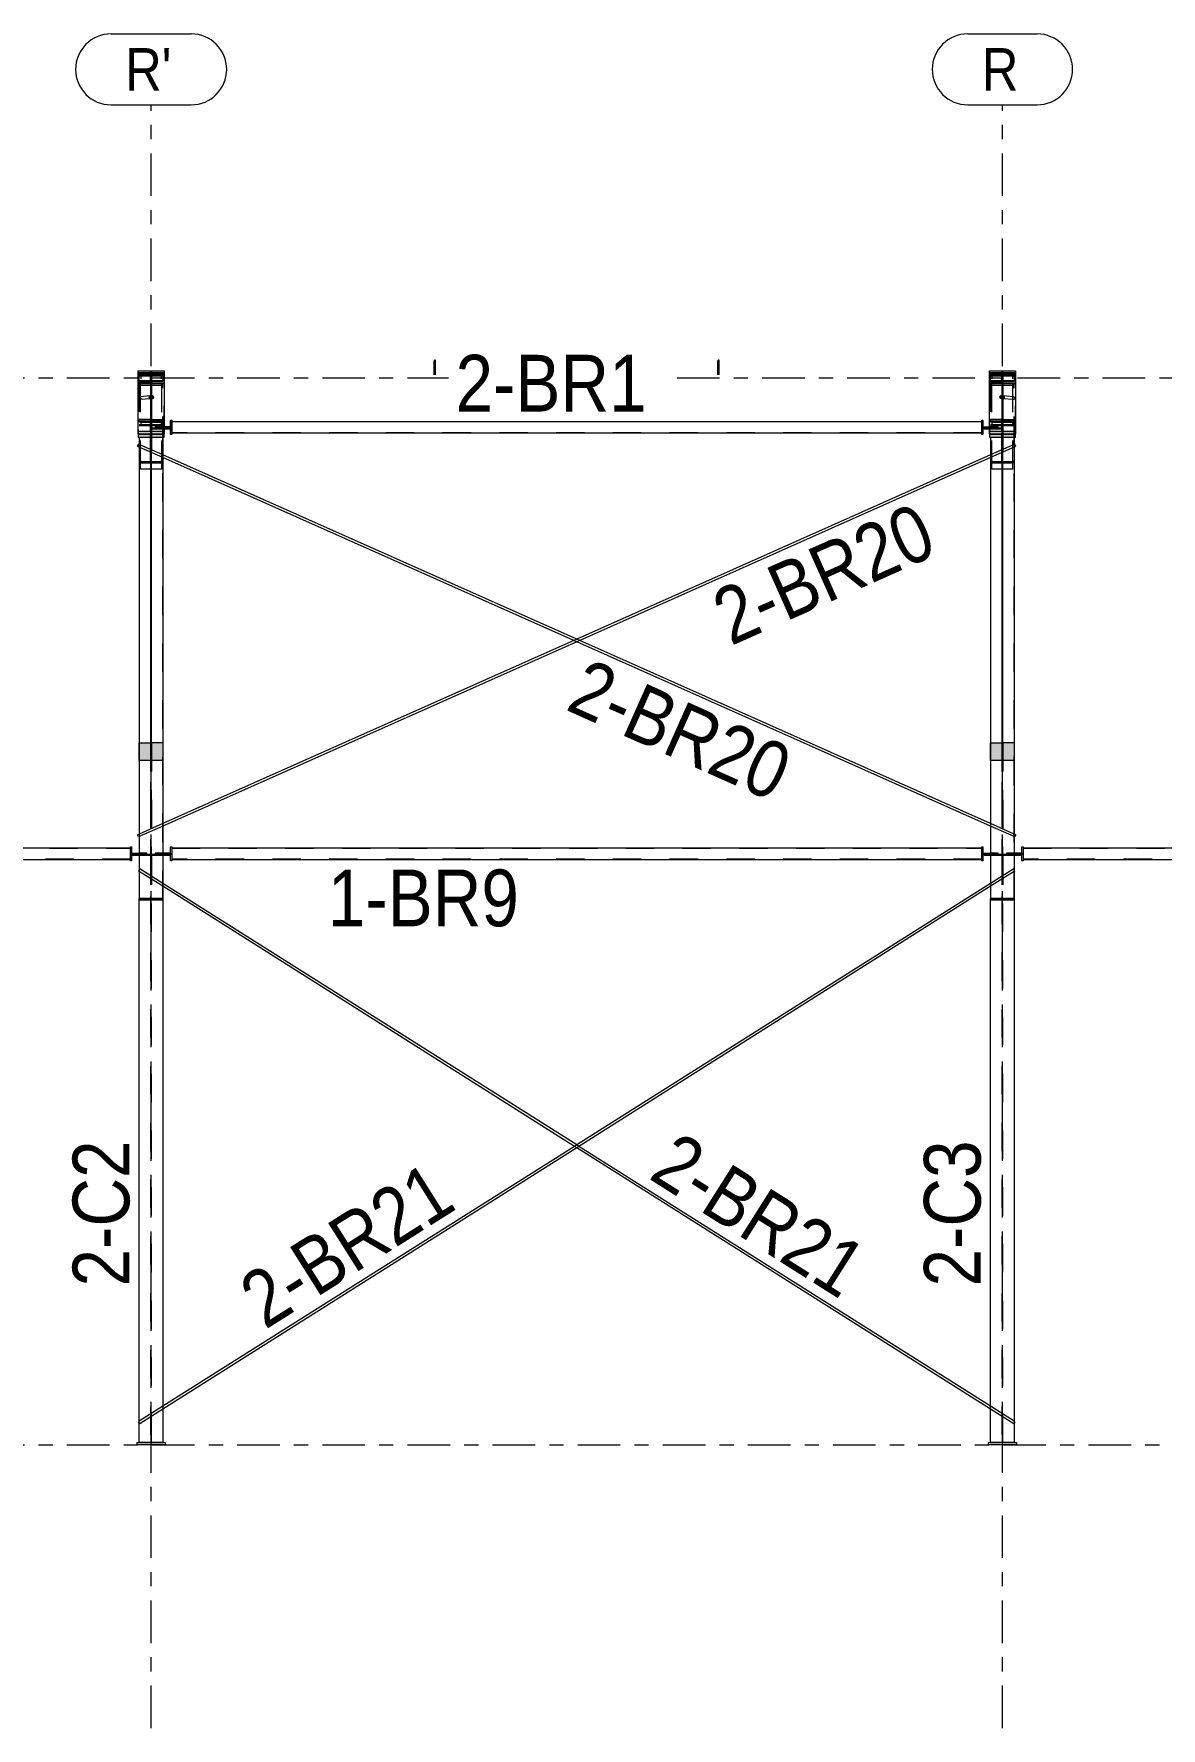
# Model space of a CAD drawing. Header units: millimetres. Extents: x -38 to 785, y -178 to 396.
# Drawn here: x 69 to 148.5, y -3.3 to 116.1 of the extents above; entities that cross this region are included whole.
import ezdxf

# ---------------------------------------------------------------- set-up
doc = ezdxf.new("R2010")
doc.units = ezdxf.units.MM
for name, pattern in [('XKITLINE00', [0]), ('XKITLINE02', [4, 2, -2]), ('XKITLINE03', [6, 3, -1, 1, -1])]:
    doc.linetypes.add(name, pattern=pattern)
for name, color, linetype, lineweight in [('Part', 2, 'Continuous', 0), ('PartMark', 7, 'Continuous', 0), ('S-grid', 1, 'Continuous', 0)]:
    doc.layers.add(name, color=color, linetype=linetype, lineweight=lineweight)
doc.styles.add('ARIAL', font='ARIAL.TTF')

# ---------------------------------------------------------------- blocks, each defined once
blk = doc.blocks.new('*A24')
at = {"layer": 'Part'}
blk.add_hatch(color=3, dxfattribs=at).paths.add_polyline_path([(77.33, 87.69), (77.33, 66.14), (78.12, 66.14), (78.12, 64.91), (76.46, 64.91), (76.46, 66.14), (77.25, 66.14), (77.25, 87.69)], flags=17)
blk = doc.blocks.new('*A25')
at = {"layer": 'Part'}
blk.add_hatch(color=3, dxfattribs=at).paths.add_polyline_path([(137.33, 87.69), (137.33, 66.14), (138.12, 66.14), (138.12, 64.91), (136.46, 64.91), (136.46, 66.14), (137.25, 66.14), (137.25, 87.69)], flags=17)
blk = doc.blocks.new('*A28')
at = {"layer": 'Part'}
blk.add_hatch(color=3, dxfattribs=at).paths.add_polyline_path([(77.26, 88.11), (77.26, 88.83), (77.33, 88.83), (77.33, 88.11)], flags=17)
blk = doc.blocks.new('*A29')
at = {"layer": 'Part'}
blk.add_hatch(color=3, dxfattribs=at).paths.add_polyline_path([(76.38, 87.9), (76.38, 88.11), (78.21, 88.11), (78.21, 87.9)], flags=17)
blk = doc.blocks.new('*A30')
at = {"layer": 'Part'}
blk.add_hatch(color=3, dxfattribs=at).paths.add_polyline_path([(76.38, 87.69), (76.38, 87.9), (78.21, 87.9), (78.21, 87.69)], flags=17)
blk = doc.blocks.new('*A31')
at = {"layer": 'Part'}
blk.add_hatch(color=3, dxfattribs=at).paths.add_polyline_path([(97.29, 93.13), (97.32, 93.12), (97.34, 93.09), (97.33, 93.05), (97.3, 93.03), (97.26, 93.04), (97.24, 93.08), (97.25, 93.11)], flags=17)
blk = doc.blocks.new('*A32')
at = {"layer": 'Part'}
blk.add_hatch(color=3, dxfattribs=at).paths.add_polyline_path([(117.29, 93.13), (117.32, 93.12), (117.34, 93.09), (117.33, 93.05), (117.3, 93.03), (117.26, 93.04), (117.24, 93.08), (117.25, 93.11)], flags=17)
blk = doc.blocks.new('*A33')
at = {"layer": 'Part'}
blk.add_hatch(color=3, dxfattribs=at).paths.add_polyline_path([(137.26, 88.11), (137.26, 88.83), (137.32, 88.83), (137.32, 88.11)], flags=17)
blk = doc.blocks.new('*A34')
at = {"layer": 'Part'}
blk.add_hatch(color=3, dxfattribs=at).paths.add_polyline_path([(136.38, 87.9), (136.38, 88.11), (138.21, 88.11), (138.21, 87.9)], flags=17)
blk = doc.blocks.new('*A35')
at = {"layer": 'Part'}
blk.add_hatch(color=3, dxfattribs=at).paths.add_polyline_path([(136.38, 87.69), (136.38, 87.9), (138.21, 87.9), (138.21, 87.69)], flags=17)
blk = doc.blocks.new('*A42')
at = {"layer": 'Part'}
blk.add_hatch(color=3, dxfattribs=at).paths.add_polyline_path([(137.34, 90.6), (137.41, 90.56), (137.44, 90.51), (137.43, 90.45), (137.37, 90.42), (137.28, 90.4), (137.2, 90.42), (137.13, 90.45), (137.1, 90.51), (137.11, 90.56), (137.17, 90.6), (137.26, 90.61)], flags=17)
blk = doc.blocks.new('*A43')
at = {"layer": 'Part'}
blk.add_hatch(color=3, dxfattribs=at).paths.add_polyline_path([(77.41, 90.6), (77.47, 90.56), (77.49, 90.51), (77.46, 90.45), (77.39, 90.42), (77.3, 90.4), (77.21, 90.42), (77.16, 90.45), (77.14, 90.51), (77.17, 90.56), (77.24, 90.6), (77.33, 90.61)], flags=17)
blk = doc.blocks.new('*A44')
at = {"layer": 'Part'}
blk.add_hatch(color=3, dxfattribs=at).paths.add_polyline_path([(136.46, 92.07), (136.46, 92.18), (138.12, 92.18), (138.12, 92.07), (137.32, 92.07), (137.32, 88.94), (138.12, 88.94), (138.12, 88.83), (136.46, 88.83), (136.46, 88.94), (137.26, 88.94), (137.26, 92.07)], flags=17)
blk = doc.blocks.new('*A45')
at = {"layer": 'Part'}
blk.add_hatch(color=3, dxfattribs=at).paths.add_polyline_path([(76.46, 92.07), (76.46, 92.18), (78.12, 92.18), (78.12, 92.07), (77.33, 92.07), (77.33, 88.94), (78.12, 88.94), (78.12, 88.83), (76.46, 88.83), (76.46, 88.94), (77.26, 88.94), (77.26, 92.07)], flags=17)
blk = doc.blocks.new('*A174')
at = {"layer": 'S-grid', "color": 1, "linetype": 'XKITLINE03', "lineweight": 0}
for p, q in [((-0.64, 91.88), (98.25, 91.88)), ((114.36, 91.88), (338.25, 91.88))]:
    blk.add_line(p, q, dxfattribs=at)
blk = doc.blocks.new('*A175')
at = {"layer": 'S-grid', "color": 1, "linetype": 'XKITLINE03', "lineweight": 0}
blk.add_line((-0.64, 16.67), (708.74, 16.67), dxfattribs=at)
blk = doc.blocks.new('*A219')
at = {"layer": 'Part', "color": 2, "linetype": 'XKITLINE00', "lineweight": 0}
for p, q in [((138.75, 58.75), (195.84, 58.75)), ((138.75, 57.92), (195.84, 57.92))]:
    blk.add_line(p, q, dxfattribs=at)
at = {"layer": 'Part', "color": 7, "linetype": 'XKITLINE02', "lineweight": 0}
for p, q in [((138.75, 58.75), (138.75, 57.92)), ((138.75, 58.72), (195.84, 58.72)), ((195.84, 58.75), (195.84, 57.92)), ((195.84, 57.95), (138.75, 57.95))]:
    blk.add_line(p, q, dxfattribs=at)
blk = doc.blocks.new('*A260')
at = {"layer": 'S-grid', "color": 1, "linetype": 'XKITLINE03', "lineweight": 0}
blk.add_line((137.29, -3.3), (137.29, 111.12), dxfattribs=at)
at = {"layer": 'S-grid', "color": 3, "style": 'ARIAL', "width": 0.85}
blk.add_text('R', height=3, dxfattribs=at).set_placement((135.85, 112.12))
blk = doc.blocks.new('*A261')
at = {"layer": 'S-grid', "color": 1, "linetype": 'XKITLINE03', "lineweight": 0}
blk.add_line((77.29, -3.3), (77.29, 111.12), dxfattribs=at)
at = {"layer": 'S-grid', "color": 3, "style": 'ARIAL', "width": 0.85}
blk.add_text("R'", height=3, dxfattribs=at).set_placement((75.47, 112.12))
blk = doc.blocks.new('*A265')
at = {"layer": 'Part', "color": 7, "linetype": 'XKITLINE02', "lineweight": 0}
for p, q in [((136.46, 91.47), (136.46, 87.69)), ((138.12, 91.47), (136.46, 91.47)), ((136.46, 91.37), (137.25, 91.37)), ((137.25, 91.37), (137.25, 16.83)), ((137.33, 16.83), (137.33, 91.37)), ((137.33, 91.37), (138.12, 91.37)), ((138.12, 55.16), (138.12, 91.47)), ((136.46, 88.6), (137.25, 88.6)), ((136.46, 88.51), (138.12, 88.51)), ((137.33, 88.6), (138.12, 88.6)), ((136.46, 66.14), (136.46, 55.16)), ((138.12, 66.14), (138.12, 55.16)), ((138.12, 16.83), (136.46, 16.83))]:
    blk.add_line(p, q, dxfattribs=at)
at = {"layer": 'Part', "color": 2, "linetype": 'XKITLINE00', "lineweight": 0}
for p, q in [((136.46, 87.69), (136.46, 66.14)), ((138.12, 87.69), (138.12, 66.14)), ((136.46, 16.83), (136.46, 55.16)), ((138.12, 55.16), (138.12, 16.83))]:
    blk.add_line(p, q, dxfattribs=at)
blk = doc.blocks.new('*A266')
at = {"layer": 'Part', "color": 7, "linetype": 'XKITLINE02', "lineweight": 0}
for p, q in [((76.46, 91.47), (76.46, 87.69)), ((78.12, 91.47), (76.46, 91.47)), ((76.46, 91.37), (77.25, 91.37)), ((77.25, 91.37), (77.25, 16.83)), ((77.33, 16.83), (77.33, 91.37)), ((77.33, 91.37), (78.12, 91.37)), ((78.12, 55.16), (78.12, 91.47)), ((76.46, 88.6), (77.25, 88.6)), ((76.46, 88.51), (78.12, 88.51)), ((77.33, 88.6), (78.12, 88.6)), ((76.46, 66.14), (76.46, 55.16)), ((78.12, 66.14), (78.12, 55.16)), ((78.12, 16.83), (76.46, 16.83))]:
    blk.add_line(p, q, dxfattribs=at)
at = {"layer": 'Part', "color": 2, "linetype": 'XKITLINE00', "lineweight": 0}
for p, q in [((76.46, 87.69), (76.46, 66.14)), ((78.12, 87.69), (78.12, 66.14)), ((76.46, 16.83), (76.46, 55.16)), ((78.12, 55.16), (78.12, 16.83))]:
    blk.add_line(p, q, dxfattribs=at)
blk = doc.blocks.new('*A267')
at = {"layer": 'Part', "color": 7, "linetype": 'XKITLINE02', "lineweight": 0}
for p, q in [((138.12, 87.18), (136.46, 86.44)), ((138.12, 87), (136.46, 86.26)), ((107.29, 73.45), (107.09, 73.36)), ((107.5, 73.36), (107.29, 73.27)), ((78.12, 60.46), (76.46, 59.72)), ((78.12, 60.28), (76.46, 59.54))]:
    blk.add_line(p, q, dxfattribs=at)
at = {"layer": 'Part', "color": 2, "linetype": 'XKITLINE00', "lineweight": 0}
for p, q in [((138.17, 87.2), (138.12, 87.18)), ((138.24, 87.05), (138.17, 87.2)), ((136.46, 86.44), (107.29, 73.45)), ((136.46, 86.26), (107.5, 73.36)), ((138.24, 87.05), (138.12, 87)), ((107.09, 73.36), (78.12, 60.46)), ((107.29, 73.27), (78.12, 60.28)), ((76.46, 59.72), (76.34, 59.67)), ((76.41, 59.52), (76.34, 59.67)), ((76.46, 59.54), (76.41, 59.52))]:
    blk.add_line(p, q, dxfattribs=at)
blk = doc.blocks.new('*A268')
at = {"layer": 'Part', "color": 2, "linetype": 'XKITLINE00', "lineweight": 0}
for p, q in [((76.34, 87.05), (76.41, 87.2)), ((76.46, 87.18), (76.41, 87.2)), ((76.46, 87), (76.34, 87.05)), ((107.29, 73.45), (78.12, 86.44)), ((107.09, 73.36), (78.12, 86.26)), ((136.46, 60.28), (107.29, 73.27)), ((136.46, 60.46), (107.5, 73.36)), ((138.24, 59.67), (138.12, 59.72)), ((138.17, 59.52), (138.12, 59.54)), ((138.24, 59.67), (138.17, 59.52))]:
    blk.add_line(p, q, dxfattribs=at)
at = {"layer": 'Part', "color": 7, "linetype": 'XKITLINE02', "lineweight": 0}
for p, q in [((78.12, 86.44), (76.46, 87.18)), ((78.12, 86.26), (76.46, 87)), ((107.29, 73.27), (107.09, 73.36)), ((107.5, 73.36), (107.29, 73.45)), ((138.12, 59.72), (136.46, 60.46)), ((138.12, 59.54), (136.46, 60.28))]:
    blk.add_line(p, q, dxfattribs=at)
blk = doc.blocks.new('*A269')
at = {"layer": 'Part', "color": 7, "linetype": 'XKITLINE02', "lineweight": 0}
for p, q in [((77.33, 88.43), (77.25, 88.43)), ((77.25, 88.43), (77.25, 87.69)), ((77.25, 88.39), (77.33, 88.39)), ((77.33, 87.69), (77.33, 88.43)), ((77.25, 66.14), (77.25, 55.18)), ((77.33, 66.14), (77.33, 55.18)), ((78.12, 55.18), (76.46, 55.18))]:
    blk.add_line(p, q, dxfattribs=at)
at = {"layer": 'Part', "color": 2, "linetype": 'XKITLINE00', "lineweight": 0}
for p, q in [((77.25, 87.69), (77.33, 87.69)), ((77.25, 87.69), (77.25, 66.14)), ((77.33, 66.14), (77.33, 87.69)), ((76.46, 64.91), (76.46, 66.14)), ((76.46, 66.14), (77.25, 66.14)), ((78.12, 66.14), (77.33, 66.14)), ((78.12, 66.14), (78.12, 64.91)), ((76.46, 64.91), (76.46, 55.16)), ((78.12, 64.91), (76.46, 64.91)), ((78.12, 64.91), (78.12, 55.16)), ((76.46, 55.16), (78.12, 55.16))]:
    blk.add_line(p, q, dxfattribs=at)
blk = doc.blocks.new('*A270')
at = {"layer": 'Part', "color": 2, "linetype": 'XKITLINE00', "lineweight": 0}
for p, q in [((18.12, 58.75), (75.84, 58.75)), ((18.12, 57.92), (75.84, 57.92))]:
    blk.add_line(p, q, dxfattribs=at)
at = {"layer": 'Part', "color": 7, "linetype": 'XKITLINE02', "lineweight": 0}
for p, q in [((18.12, 58.75), (18.12, 57.92)), ((18.12, 58.72), (75.84, 58.72)), ((75.84, 58.75), (75.84, 57.92)), ((75.84, 57.95), (18.12, 57.95))]:
    blk.add_line(p, q, dxfattribs=at)
blk = doc.blocks.new('*A271')
at = {"layer": 'Part', "color": 7, "linetype": 'XKITLINE02', "lineweight": 0}
for p, q in [((137.33, 88.43), (137.25, 88.43)), ((137.25, 88.43), (137.25, 87.69)), ((137.25, 88.39), (137.33, 88.39)), ((137.33, 87.69), (137.33, 88.43)), ((137.25, 66.14), (137.25, 55.18)), ((137.33, 66.14), (137.33, 55.18)), ((138.12, 55.18), (136.46, 55.18))]:
    blk.add_line(p, q, dxfattribs=at)
at = {"layer": 'Part', "color": 2, "linetype": 'XKITLINE00', "lineweight": 0}
for p, q in [((137.25, 87.69), (137.33, 87.69)), ((137.25, 87.69), (137.25, 66.14)), ((137.33, 66.14), (137.33, 87.69)), ((136.46, 64.91), (136.46, 66.14)), ((136.46, 66.14), (137.25, 66.14)), ((138.12, 66.14), (137.33, 66.14)), ((138.12, 66.14), (138.12, 64.91)), ((136.46, 64.91), (136.46, 55.16)), ((138.12, 64.91), (136.46, 64.91)), ((138.12, 64.91), (138.12, 55.16)), ((136.46, 55.16), (138.12, 55.16))]:
    blk.add_line(p, q, dxfattribs=at)
blk = doc.blocks.new('*A272')
at = {"layer": 'Part', "color": 7, "linetype": 'XKITLINE02', "lineweight": 0}
for p, q in [((137.58, 58.38), (137.58, 58.29)), ((138.12, 58.38), (137.58, 58.38)), ((138.58, 58.29), (137.58, 58.29))]:
    blk.add_line(p, q, dxfattribs=at)
at = {"layer": 'Part', "color": 2, "linetype": 'XKITLINE00', "lineweight": 0}
for p, q in [((138.66, 58.38), (138.12, 58.38)), ((138.66, 58.29), (138.58, 58.29)), ((138.66, 58.38), (138.66, 58.29))]:
    blk.add_line(p, q, dxfattribs=at)
blk = doc.blocks.new('*A273')
at = {"layer": 'Part', "color": 2, "linetype": 'XKITLINE00', "lineweight": 0}
for p, q in [((138.66, 57.83), (138.66, 58.83)), ((138.66, 58.83), (138.75, 58.83)), ((138.75, 58.83), (138.75, 57.83)), ((138.75, 57.83), (138.66, 57.83))]:
    blk.add_line(p, q, dxfattribs=at)
blk = doc.blocks.new('*A274')
at = {"layer": 'Part', "color": 2, "linetype": 'XKITLINE00', "lineweight": 0}
for p, q in [((136.46, 58.29), (136, 58.29)), ((136, 58.21), (136, 58.29)), ((136.46, 58.21), (136, 58.21))]:
    blk.add_line(p, q, dxfattribs=at)
at = {"layer": 'Part', "color": 7, "linetype": 'XKITLINE02', "lineweight": 0}
for p, q in [((137.25, 58.29), (136.46, 58.29)), ((137.25, 58.21), (136.46, 58.21)), ((137.13, 58.29), (137.13, 58.21)), ((137.25, 58.29), (137.25, 58.21))]:
    blk.add_line(p, q, dxfattribs=at)
blk = doc.blocks.new('*A275')
at = {"layer": 'Part', "color": 2, "linetype": 'XKITLINE00', "lineweight": 0}
for p, q in [((135.92, 58.29), (135.92, 58.38)), ((135.92, 58.38), (136.46, 58.38)), ((136, 58.29), (135.92, 58.29))]:
    blk.add_line(p, q, dxfattribs=at)
at = {"layer": 'Part', "color": 7, "linetype": 'XKITLINE02', "lineweight": 0}
for p, q in [((137, 58.29), (136, 58.29)), ((137, 58.38), (136.46, 58.38)), ((137, 58.29), (137, 58.38))]:
    blk.add_line(p, q, dxfattribs=at)
blk = doc.blocks.new('*A276')
at = {"layer": 'Part', "color": 2, "linetype": 'XKITLINE00', "lineweight": 0}
for p, q in [((135.84, 57.83), (135.84, 58.83)), ((135.84, 58.83), (135.92, 58.83)), ((135.92, 58.83), (135.92, 57.83)), ((135.92, 57.83), (135.84, 57.83))]:
    blk.add_line(p, q, dxfattribs=at)
blk = doc.blocks.new('*A279')
at = {"layer": 'Part', "color": 7, "linetype": 'XKITLINE02', "lineweight": 0}
for p, q in [((77.26, 85.98), (77.26, 88.71)), ((77.26, 88.71), (77.32, 88.71)), ((77.26, 88.6), (77.32, 88.6)), ((77.32, 88.71), (77.32, 85.98)), ((76.56, 86.03), (76.56, 85.89)), ((76.56, 85.98), (77.26, 85.98)), ((77.32, 85.98), (78.02, 85.98)), ((78.02, 86.03), (78.02, 85.89)), ((76.56, 85.89), (78.02, 85.89))]:
    blk.add_line(p, q, dxfattribs=at)
blk = doc.blocks.new('*A280')
at = {"layer": 'Part', "color": 2, "linetype": 'XKITLINE00', "lineweight": 0}
for p, q in [((77.26, 88.11), (77.26, 88.83)), ((77.26, 88.83), (77.33, 88.83)), ((77.33, 88.83), (77.33, 88.11)), ((77.33, 88.11), (77.26, 88.11))]:
    blk.add_line(p, q, dxfattribs=at)
at = {"layer": 'Part', "color": 7, "linetype": 'XKITLINE02', "lineweight": 0}
for p, q in [((77.26, 88.76), (77.33, 88.76)), ((77.26, 88.67), (77.33, 88.67))]:
    blk.add_line(p, q, dxfattribs=at)
blk = doc.blocks.new('*A281')
at = {"layer": 'Part', "color": 2, "linetype": 'XKITLINE00', "lineweight": 0}
for p, q in [((76.38, 87.9), (76.38, 92.37)), ((76.38, 92.37), (78.21, 92.37)), ((78.21, 92.37), (78.21, 87.9)), ((76.38, 88.11), (78.21, 88.11)), ((78.21, 87.9), (76.38, 87.9))]:
    blk.add_line(p, q, dxfattribs=at)
at = {"layer": 'Part', "color": 7, "linetype": 'XKITLINE02', "lineweight": 0}
blk.add_line((76.38, 92.24), (78.21, 92.24), dxfattribs=at)
blk = doc.blocks.new('*A282')
at = {"layer": 'Part', "color": 7, "linetype": 'XKITLINE02', "lineweight": 0}
for p, q in [((76.38, 92.24), (76.38, 87.9)), ((78.21, 92.24), (76.38, 92.24)), ((76.38, 92.11), (78.21, 92.11)), ((78.21, 87.9), (78.21, 92.24))]:
    blk.add_line(p, q, dxfattribs=at)
at = {"layer": 'Part', "color": 2, "linetype": 'XKITLINE00', "lineweight": 0}
for p, q in [((76.38, 87.9), (76.38, 87.69)), ((76.38, 87.9), (78.21, 87.9)), ((76.38, 87.69), (78.21, 87.69)), ((78.21, 87.69), (78.21, 87.9))]:
    blk.add_line(p, q, dxfattribs=at)
blk = doc.blocks.new('*A283')
at = {"layer": 'Part', "color": 7, "linetype": 'XKITLINE02', "lineweight": 0}
for p, q in [((76.54, 85.45), (76.54, 91.45)), ((78.04, 91.45), (76.54, 91.45)), ((78.04, 85.45), (78.04, 91.45)), ((78.04, 85.45), (76.54, 85.45))]:
    blk.add_line(p, q, dxfattribs=at)
blk = doc.blocks.new('*A284')
at = {"layer": 'Part', "color": 7, "linetype": 'XKITLINE02', "lineweight": 0}
for p, q in [((76.5, 85.88), (76.5, 85.96)), ((76.5, 85.96), (77.25, 85.96)), ((77.25, 85.88), (76.5, 85.88)), ((77.13, 85.96), (77.13, 85.88)), ((77.25, 85.96), (77.25, 85.88))]:
    blk.add_line(p, q, dxfattribs=at)
blk = doc.blocks.new('*A285')
at = {"layer": 'Part', "color": 7, "linetype": 'XKITLINE02', "lineweight": 0}
for p, q in [((77.33, 85.96), (78.08, 85.96)), ((77.33, 85.88), (77.33, 85.96)), ((78.08, 85.88), (77.33, 85.88)), ((77.45, 85.96), (77.45, 85.88)), ((78.08, 85.96), (78.08, 85.88))]:
    blk.add_line(p, q, dxfattribs=at)
blk = doc.blocks.new('*A286')
at = {"layer": 'Part', "color": 2, "linetype": 'XKITLINE00', "lineweight": 0}
for p, q in [((77.25, 92.18), (77.25, 92.37)), ((77.25, 92.37), (77.33, 92.37)), ((77.33, 92.37), (77.33, 92.18))]:
    blk.add_line(p, q, dxfattribs=at)
at = {"layer": 'Part', "color": 7, "linetype": 'XKITLINE02', "lineweight": 0}
for p, q in [((77.25, 91.72), (77.25, 92.18)), ((77.33, 92.18), (77.33, 91.72)), ((77.33, 91.83), (77.25, 91.83)), ((77.25, 91.78), (77.33, 91.78)), ((77.33, 91.72), (77.25, 91.72))]:
    blk.add_line(p, q, dxfattribs=at)
blk = doc.blocks.new('*A287')
at = {"layer": 'Part', "color": 7, "linetype": 'XKITLINE02', "lineweight": 0}
for p, q in [((77.33, 88.34), (77.33, 88.26)), ((78.21, 88.34), (77.33, 88.34)), ((78.21, 88.26), (77.33, 88.26)), ((77.45, 88.34), (77.45, 88.26))]:
    blk.add_line(p, q, dxfattribs=at)
at = {"layer": 'Part', "color": 2, "linetype": 'XKITLINE00', "lineweight": 0}
for p, q in [((78.58, 88.34), (78.21, 88.34)), ((78.58, 88.26), (78.21, 88.26)), ((78.58, 88.34), (78.58, 88.26))]:
    blk.add_line(p, q, dxfattribs=at)
blk = doc.blocks.new('*A288')
at = {"layer": 'Part', "color": 7, "linetype": 'XKITLINE02', "lineweight": 0}
for p, q in [((77.58, 88.43), (77.58, 88.34)), ((78.21, 88.43), (77.58, 88.43)), ((78.58, 88.34), (77.58, 88.34))]:
    blk.add_line(p, q, dxfattribs=at)
at = {"layer": 'Part', "color": 2, "linetype": 'XKITLINE00', "lineweight": 0}
for p, q in [((78.66, 88.43), (78.21, 88.43)), ((78.66, 88.43), (78.66, 88.34)), ((78.66, 88.34), (78.58, 88.34))]:
    blk.add_line(p, q, dxfattribs=at)
blk = doc.blocks.new('*A289')
at = {"layer": 'Part', "color": 2, "linetype": 'XKITLINE00', "lineweight": 0}
for p, q in [((78.66, 87.89), (78.66, 88.89)), ((78.66, 88.89), (78.75, 88.89)), ((78.75, 88.89), (78.75, 87.89)), ((78.75, 87.89), (78.66, 87.89))]:
    blk.add_line(p, q, dxfattribs=at)
blk = doc.blocks.new('*A290')
at = {"layer": 'Part', "color": 7, "linetype": 'XKITLINE02', "lineweight": 0}
for p, q in [((76.38, 91.45), (76.38, 92.09)), ((76.38, 92.09), (78.21, 92.09)), ((76.38, 92.01), (78.21, 92.01)), ((78.21, 92.09), (78.21, 91.45)), ((76.38, 91.53), (78.21, 91.53)), ((78.21, 91.45), (76.38, 91.45))]:
    blk.add_line(p, q, dxfattribs=at)
blk = doc.blocks.new('*A291')
at = {"layer": 'Part', "color": 7, "linetype": 'XKITLINE02', "lineweight": 0}
for p, q in [((76.56, 92.13), (76.56, 91.81)), ((78.02, 92.13), (76.56, 92.13)), ((76.56, 92.08), (78.02, 92.08)), ((78.02, 91.81), (78.02, 92.13))]:
    blk.add_line(p, q, dxfattribs=at)
blk = doc.blocks.new('*A292')
at = {"layer": 'Part', "color": 7, "linetype": 'XKITLINE02', "lineweight": 0}
for p, q in [((77.26, 91.45), (77.26, 92.01)), ((77.26, 92.01), (77.33, 92.01)), ((77.33, 92.01), (77.33, 91.45)), ((77.33, 91.45), (77.26, 91.45)), ((77.26, 91.45), (77.26, 91.45))]:
    blk.add_line(p, q, dxfattribs=at)
blk = doc.blocks.new('*A293')
at = {"layer": 'Part', "color": 2, "linetype": 'XKITLINE00', "lineweight": 0}
for p, q in [((97.25, 93.11), (97.24, 93.08)), ((97.24, 92.09), (97.24, 93.08)), ((97.24, 93.08), (97.26, 93.04)), ((97.29, 93.13), (97.25, 93.11)), ((97.26, 93.04), (97.3, 93.03)), ((97.32, 93.12), (97.29, 93.13)), ((97.3, 93.03), (97.33, 93.05)), ((97.34, 93.09), (97.32, 93.12)), ((97.33, 93.05), (97.34, 93.09)), ((97.34, 92.1), (97.34, 93.09))]:
    blk.add_line(p, q, dxfattribs=at)
blk = doc.blocks.new('*A294')
at = {"layer": 'Part', "color": 2, "linetype": 'XKITLINE00', "lineweight": 0}
for p, q in [((78.75, 88.8), (135.84, 88.8)), ((135.84, 87.97), (78.75, 87.97))]:
    blk.add_line(p, q, dxfattribs=at)
at = {"layer": 'Part', "color": 7, "linetype": 'XKITLINE02', "lineweight": 0}
for p, q in [((78.75, 87.97), (78.75, 88.8)), ((135.84, 88.77), (78.75, 88.77)), ((135.84, 88.8), (135.84, 87.97)), ((135.84, 88), (78.75, 88))]:
    blk.add_line(p, q, dxfattribs=at)
blk = doc.blocks.new('*A295')
at = {"layer": 'Part', "color": 2, "linetype": 'XKITLINE00', "lineweight": 0}
for p, q in [((117.25, 93.11), (117.24, 93.08)), ((117.24, 92.09), (117.24, 93.08)), ((117.24, 93.08), (117.26, 93.04)), ((117.29, 93.13), (117.25, 93.11)), ((117.26, 93.04), (117.3, 93.03)), ((117.32, 93.12), (117.29, 93.13)), ((117.3, 93.03), (117.33, 93.05)), ((117.34, 93.09), (117.32, 93.12)), ((117.33, 93.05), (117.34, 93.09)), ((117.34, 92.1), (117.34, 93.09))]:
    blk.add_line(p, q, dxfattribs=at)
blk = doc.blocks.new('*A296')
at = {"layer": 'Part', "color": 7, "linetype": 'XKITLINE02', "lineweight": 0}
for p, q in [((137.26, 85.98), (137.26, 88.71)), ((137.26, 88.71), (137.32, 88.71)), ((137.26, 88.6), (137.32, 88.6)), ((137.32, 88.71), (137.32, 85.98)), ((136.56, 86.03), (136.56, 85.89)), ((136.56, 85.98), (137.26, 85.98)), ((137.32, 85.98), (138.02, 85.98)), ((138.02, 86.03), (138.02, 85.89)), ((136.56, 85.89), (138.02, 85.89))]:
    blk.add_line(p, q, dxfattribs=at)
blk = doc.blocks.new('*A297')
at = {"layer": 'Part', "color": 2, "linetype": 'XKITLINE00', "lineweight": 0}
for p, q in [((137.26, 88.11), (137.26, 88.83)), ((137.26, 88.83), (137.32, 88.83)), ((137.32, 88.83), (137.32, 88.11)), ((137.32, 88.11), (137.26, 88.11))]:
    blk.add_line(p, q, dxfattribs=at)
at = {"layer": 'Part', "color": 7, "linetype": 'XKITLINE02', "lineweight": 0}
for p, q in [((137.26, 88.76), (137.32, 88.76)), ((137.26, 88.67), (137.32, 88.67))]:
    blk.add_line(p, q, dxfattribs=at)
blk = doc.blocks.new('*A298')
at = {"layer": 'Part', "color": 2, "linetype": 'XKITLINE00', "lineweight": 0}
for p, q in [((136.38, 87.9), (136.38, 92.37)), ((136.38, 92.37), (138.21, 92.37)), ((138.21, 92.37), (138.21, 87.9)), ((136.38, 88.11), (138.21, 88.11)), ((138.21, 87.9), (136.38, 87.9))]:
    blk.add_line(p, q, dxfattribs=at)
at = {"layer": 'Part', "color": 7, "linetype": 'XKITLINE02', "lineweight": 0}
blk.add_line((136.38, 92.24), (138.21, 92.24), dxfattribs=at)
blk = doc.blocks.new('*A299')
at = {"layer": 'Part', "color": 7, "linetype": 'XKITLINE02', "lineweight": 0}
for p, q in [((136.38, 92.24), (136.38, 87.9)), ((138.21, 92.24), (136.38, 92.24)), ((136.38, 92.11), (138.21, 92.11)), ((138.21, 87.9), (138.21, 92.24))]:
    blk.add_line(p, q, dxfattribs=at)
at = {"layer": 'Part', "color": 2, "linetype": 'XKITLINE00', "lineweight": 0}
for p, q in [((136.38, 87.9), (136.38, 87.69)), ((136.38, 87.9), (138.21, 87.9)), ((136.38, 87.69), (138.21, 87.69)), ((138.21, 87.69), (138.21, 87.9))]:
    blk.add_line(p, q, dxfattribs=at)
blk = doc.blocks.new('*A300')
at = {"layer": 'Part', "color": 7, "linetype": 'XKITLINE02', "lineweight": 0}
for p, q in [((136.54, 85.45), (136.54, 91.45)), ((138.04, 91.45), (136.54, 91.45)), ((138.04, 85.45), (138.04, 91.45)), ((138.04, 85.45), (136.54, 85.45))]:
    blk.add_line(p, q, dxfattribs=at)
blk = doc.blocks.new('*A301')
at = {"layer": 'Part', "color": 7, "linetype": 'XKITLINE02', "lineweight": 0}
for p, q in [((136.5, 85.88), (136.5, 85.96)), ((136.5, 85.96), (137.25, 85.96)), ((137.25, 85.88), (136.5, 85.88)), ((137.13, 85.96), (137.13, 85.88)), ((137.25, 85.96), (137.25, 85.88))]:
    blk.add_line(p, q, dxfattribs=at)
blk = doc.blocks.new('*A302')
at = {"layer": 'Part', "color": 7, "linetype": 'XKITLINE02', "lineweight": 0}
for p, q in [((137.33, 85.96), (138.08, 85.96)), ((137.33, 85.88), (137.33, 85.96)), ((138.08, 85.88), (137.33, 85.88)), ((137.45, 85.96), (137.45, 85.88)), ((138.08, 85.96), (138.08, 85.88))]:
    blk.add_line(p, q, dxfattribs=at)
blk = doc.blocks.new('*A303')
at = {"layer": 'Part', "color": 2, "linetype": 'XKITLINE00', "lineweight": 0}
for p, q in [((135.84, 87.89), (135.84, 88.89)), ((135.84, 88.89), (135.92, 88.89)), ((135.92, 88.89), (135.92, 87.89)), ((135.92, 87.89), (135.84, 87.89))]:
    blk.add_line(p, q, dxfattribs=at)
blk = doc.blocks.new('*A304')
at = {"layer": 'Part', "color": 2, "linetype": 'XKITLINE00', "lineweight": 0}
for p, q in [((135.92, 88.34), (135.92, 88.43)), ((135.92, 88.43), (136.38, 88.43)), ((136, 88.34), (135.92, 88.34))]:
    blk.add_line(p, q, dxfattribs=at)
at = {"layer": 'Part', "color": 7, "linetype": 'XKITLINE02', "lineweight": 0}
for p, q in [((137, 88.43), (136.38, 88.43)), ((137, 88.34), (137, 88.43)), ((137, 88.34), (136, 88.34))]:
    blk.add_line(p, q, dxfattribs=at)
blk = doc.blocks.new('*A305')
at = {"layer": 'Part', "color": 2, "linetype": 'XKITLINE00', "lineweight": 0}
for p, q in [((136.38, 88.34), (136, 88.34)), ((136, 88.26), (136, 88.34)), ((136.38, 88.26), (136, 88.26))]:
    blk.add_line(p, q, dxfattribs=at)
at = {"layer": 'Part', "color": 7, "linetype": 'XKITLINE02', "lineweight": 0}
for p, q in [((137.25, 88.34), (136.38, 88.34)), ((137.25, 88.26), (136.38, 88.26)), ((137.13, 88.34), (137.13, 88.26)), ((137.25, 88.34), (137.25, 88.26))]:
    blk.add_line(p, q, dxfattribs=at)
blk = doc.blocks.new('*A306')
at = {"layer": 'Part', "color": 2, "linetype": 'XKITLINE00', "lineweight": 0}
for p, q in [((137.25, 92.18), (137.25, 92.37)), ((137.25, 92.37), (137.33, 92.37)), ((137.33, 92.37), (137.33, 92.18))]:
    blk.add_line(p, q, dxfattribs=at)
at = {"layer": 'Part', "color": 7, "linetype": 'XKITLINE02', "lineweight": 0}
for p, q in [((137.25, 91.72), (137.25, 92.18)), ((137.33, 92.18), (137.33, 91.72)), ((137.33, 91.83), (137.25, 91.83)), ((137.25, 91.78), (137.33, 91.78)), ((137.33, 91.72), (137.25, 91.72))]:
    blk.add_line(p, q, dxfattribs=at)
blk = doc.blocks.new('*A307')
at = {"layer": 'Part', "color": 7, "linetype": 'XKITLINE02', "lineweight": 0}
for p, q in [((136.38, 91.45), (136.38, 92.09)), ((136.38, 92.09), (138.21, 92.09)), ((136.38, 92.01), (138.21, 92.01)), ((138.21, 92.09), (138.21, 91.45)), ((136.38, 91.53), (138.21, 91.53)), ((138.21, 91.45), (136.38, 91.45))]:
    blk.add_line(p, q, dxfattribs=at)
blk = doc.blocks.new('*A308')
at = {"layer": 'Part', "color": 7, "linetype": 'XKITLINE02', "lineweight": 0}
for p, q in [((136.56, 92.13), (136.56, 91.81)), ((138.02, 92.13), (136.56, 92.13)), ((136.56, 92.08), (138.02, 92.08)), ((138.02, 91.81), (138.02, 92.13))]:
    blk.add_line(p, q, dxfattribs=at)
blk = doc.blocks.new('*A309')
at = {"layer": 'Part', "color": 7, "linetype": 'XKITLINE02', "lineweight": 0}
for p, q in [((137.26, 91.45), (137.26, 92.01)), ((137.26, 92.01), (137.32, 92.01)), ((137.32, 92.01), (137.32, 91.45)), ((137.32, 91.45), (137.26, 91.45)), ((137.26, 91.45), (137.26, 91.45))]:
    blk.add_line(p, q, dxfattribs=at)
blk = doc.blocks.new('*A338')
at = {"layer": 'Part', "color": 2, "linetype": 'XKITLINE00', "lineweight": 0}
for p, q in [((76.46, 57.22), (76.4, 57.13)), ((76.46, 57.09), (76.4, 57.13)), ((107.29, 37.81), (78.12, 56.24)), ((107.14, 37.71), (78.12, 56.04)), ((136.46, 19.19), (107.29, 37.61)), ((136.46, 19.39), (107.45, 37.71)), ((138.18, 18.3), (138.12, 18.33)), ((138.18, 18.3), (138.12, 18.21))]:
    blk.add_line(p, q, dxfattribs=at)
at = {"layer": 'Part', "color": 7, "linetype": 'XKITLINE02', "lineweight": 0}
for p, q in [((76.49, 57.27), (76.46, 57.22)), ((78.12, 56.04), (76.46, 57.09)), ((78.12, 56.24), (76.49, 57.27)), ((107.29, 37.61), (107.14, 37.71)), ((107.45, 37.71), (107.29, 37.81)), ((138.12, 18.33), (136.46, 19.39)), ((138.09, 18.16), (136.46, 19.19)), ((138.12, 18.21), (138.09, 18.16))]:
    blk.add_line(p, q, dxfattribs=at)
blk = doc.blocks.new('*A339')
at = {"layer": 'Part', "color": 2, "linetype": 'XKITLINE00', "lineweight": 0}
for p, q in [((136.46, 56.24), (107.29, 37.81)), ((138.18, 57.13), (138.12, 57.22)), ((138.18, 57.13), (138.12, 57.09)), ((136.46, 56.04), (107.45, 37.71)), ((107.14, 37.71), (78.12, 19.39)), ((107.29, 37.61), (78.12, 19.19)), ((76.46, 18.33), (76.4, 18.3)), ((76.46, 18.21), (76.4, 18.3))]:
    blk.add_line(p, q, dxfattribs=at)
at = {"layer": 'Part', "color": 7, "linetype": 'XKITLINE02', "lineweight": 0}
for p, q in [((138.09, 57.27), (136.46, 56.24)), ((138.12, 57.09), (136.46, 56.04)), ((138.12, 57.22), (138.09, 57.27)), ((107.29, 37.81), (107.14, 37.71)), ((107.45, 37.71), (107.29, 37.61)), ((78.12, 19.39), (76.46, 18.33)), ((78.12, 19.19), (76.49, 18.16)), ((76.49, 18.16), (76.46, 18.21))]:
    blk.add_line(p, q, dxfattribs=at)
blk = doc.blocks.new('*A340')
at = {"layer": 'Part', "color": 2, "linetype": 'XKITLINE00', "lineweight": 0}
for p, q in [((76.29, 16.83), (78.29, 16.83)), ((76.29, 16.83), (76.29, 16.67)), ((78.29, 16.83), (78.29, 16.67)), ((78.29, 16.67), (76.29, 16.67))]:
    blk.add_line(p, q, dxfattribs=at)
blk = doc.blocks.new('*A341')
at = {"layer": 'Part', "color": 7, "linetype": 'XKITLINE02', "lineweight": 0}
for p, q in [((77.25, 55.18), (76.5, 55.18)), ((76.5, 55.18), (76.5, 55.09)), ((76.5, 55.09), (77.25, 55.09)), ((77.13, 55.18), (77.13, 55.09)), ((77.25, 55.09), (77.25, 55.18))]:
    blk.add_line(p, q, dxfattribs=at)
blk = doc.blocks.new('*A342')
at = {"layer": 'Part', "color": 7, "linetype": 'XKITLINE02', "lineweight": 0}
for p, q in [((78.08, 55.18), (77.33, 55.18)), ((77.33, 55.18), (77.33, 55.09)), ((77.33, 55.09), (78.08, 55.09)), ((77.45, 55.18), (77.45, 55.09)), ((78.08, 55.09), (78.08, 55.18))]:
    blk.add_line(p, q, dxfattribs=at)
blk = doc.blocks.new('*A343')
at = {"layer": 'Part', "color": 2, "linetype": 'XKITLINE00', "lineweight": 0}
for p, q in [((76.46, 58.29), (76, 58.29)), ((76, 58.21), (76, 58.29)), ((76.46, 58.21), (76, 58.21))]:
    blk.add_line(p, q, dxfattribs=at)
at = {"layer": 'Part', "color": 7, "linetype": 'XKITLINE02', "lineweight": 0}
for p, q in [((77.25, 58.29), (76.46, 58.29)), ((77.25, 58.21), (76.46, 58.21)), ((77.13, 58.29), (77.13, 58.21)), ((77.25, 58.29), (77.25, 58.21))]:
    blk.add_line(p, q, dxfattribs=at)
blk = doc.blocks.new('*A344')
at = {"layer": 'Part', "color": 2, "linetype": 'XKITLINE00', "lineweight": 0}
for p, q in [((75.92, 58.29), (75.92, 58.38)), ((75.92, 58.38), (76.46, 58.38)), ((76, 58.29), (75.92, 58.29))]:
    blk.add_line(p, q, dxfattribs=at)
at = {"layer": 'Part', "color": 7, "linetype": 'XKITLINE02', "lineweight": 0}
for p, q in [((77, 58.29), (76, 58.29)), ((77, 58.38), (76.46, 58.38)), ((77, 58.29), (77, 58.38))]:
    blk.add_line(p, q, dxfattribs=at)
blk = doc.blocks.new('*A345')
at = {"layer": 'Part', "color": 2, "linetype": 'XKITLINE00', "lineweight": 0}
for p, q in [((75.84, 57.83), (75.84, 58.83)), ((75.84, 58.83), (75.92, 58.83)), ((75.92, 58.83), (75.92, 57.83)), ((75.92, 57.83), (75.84, 57.83))]:
    blk.add_line(p, q, dxfattribs=at)
blk = doc.blocks.new('*A346')
at = {"layer": 'Part', "color": 7, "linetype": 'XKITLINE02', "lineweight": 0}
for p, q in [((77.33, 58.29), (77.33, 58.21)), ((78.12, 58.29), (77.33, 58.29)), ((78.12, 58.21), (77.33, 58.21)), ((77.45, 58.29), (77.45, 58.21))]:
    blk.add_line(p, q, dxfattribs=at)
at = {"layer": 'Part', "color": 2, "linetype": 'XKITLINE00', "lineweight": 0}
for p, q in [((78.58, 58.29), (78.12, 58.29)), ((78.58, 58.21), (78.12, 58.21)), ((78.58, 58.29), (78.58, 58.21))]:
    blk.add_line(p, q, dxfattribs=at)
blk = doc.blocks.new('*A347')
at = {"layer": 'Part', "color": 7, "linetype": 'XKITLINE02', "lineweight": 0}
for p, q in [((77.58, 58.38), (77.58, 58.29)), ((78.12, 58.38), (77.58, 58.38)), ((78.58, 58.29), (77.58, 58.29))]:
    blk.add_line(p, q, dxfattribs=at)
at = {"layer": 'Part', "color": 2, "linetype": 'XKITLINE00', "lineweight": 0}
for p, q in [((78.66, 58.38), (78.12, 58.38)), ((78.66, 58.29), (78.58, 58.29)), ((78.66, 58.38), (78.66, 58.29))]:
    blk.add_line(p, q, dxfattribs=at)
blk = doc.blocks.new('*A348')
at = {"layer": 'Part', "color": 2, "linetype": 'XKITLINE00', "lineweight": 0}
for p, q in [((78.66, 57.83), (78.66, 58.83)), ((78.66, 58.83), (78.75, 58.83)), ((78.75, 58.83), (78.75, 57.83)), ((78.75, 57.83), (78.66, 57.83))]:
    blk.add_line(p, q, dxfattribs=at)
blk = doc.blocks.new('*A349')
at = {"layer": 'Part', "color": 2, "linetype": 'XKITLINE00', "lineweight": 0}
for p, q in [((78.75, 58.75), (135.84, 58.75)), ((78.75, 57.92), (135.84, 57.92))]:
    blk.add_line(p, q, dxfattribs=at)
at = {"layer": 'Part', "color": 7, "linetype": 'XKITLINE02', "lineweight": 0}
for p, q in [((78.75, 58.75), (78.75, 57.92)), ((78.75, 58.72), (135.84, 58.72)), ((135.84, 58.75), (135.84, 57.92)), ((135.84, 57.95), (78.75, 57.95))]:
    blk.add_line(p, q, dxfattribs=at)
blk = doc.blocks.new('*A350')
at = {"layer": 'Part', "color": 2, "linetype": 'XKITLINE00', "lineweight": 0}
for p, q in [((136.29, 16.83), (138.29, 16.83)), ((136.29, 16.83), (136.29, 16.67)), ((138.29, 16.83), (138.29, 16.67)), ((138.29, 16.67), (136.29, 16.67))]:
    blk.add_line(p, q, dxfattribs=at)
blk = doc.blocks.new('*A351')
at = {"layer": 'Part', "color": 7, "linetype": 'XKITLINE02', "lineweight": 0}
for p, q in [((137.25, 55.18), (136.5, 55.18)), ((136.5, 55.18), (136.5, 55.09)), ((136.5, 55.09), (137.25, 55.09)), ((137.13, 55.18), (137.13, 55.09)), ((137.25, 55.09), (137.25, 55.18))]:
    blk.add_line(p, q, dxfattribs=at)
blk = doc.blocks.new('*A352')
at = {"layer": 'Part', "color": 7, "linetype": 'XKITLINE02', "lineweight": 0}
for p, q in [((138.08, 55.18), (137.33, 55.18)), ((137.33, 55.18), (137.33, 55.09)), ((137.33, 55.09), (138.08, 55.09)), ((137.45, 55.18), (137.45, 55.09)), ((138.08, 55.09), (138.08, 55.18))]:
    blk.add_line(p, q, dxfattribs=at)
blk = doc.blocks.new('*A353')
at = {"layer": 'Part', "color": 7, "linetype": 'XKITLINE02', "lineweight": 0}
for p, q in [((137.33, 58.29), (137.33, 58.21)), ((138.12, 58.29), (137.33, 58.29)), ((138.12, 58.21), (137.33, 58.21)), ((137.45, 58.29), (137.45, 58.21))]:
    blk.add_line(p, q, dxfattribs=at)
at = {"layer": 'Part', "color": 2, "linetype": 'XKITLINE00', "lineweight": 0}
for p, q in [((138.58, 58.29), (138.12, 58.29)), ((138.58, 58.21), (138.12, 58.21)), ((138.58, 58.29), (138.58, 58.21))]:
    blk.add_line(p, q, dxfattribs=at)
blk = doc.blocks.new('*A354')
at = {"layer": 'S-grid', "color": 1, "linetype": 'XKITLINE00', "lineweight": 0}
for p, q in [((134.85, 116.12), (139.74, 116.12)), ((134.85, 111.12), (139.74, 111.12))]:
    blk.add_line(p, q, dxfattribs=at)
for centre, start, end in [((134.85, 113.62), 90, 270), ((139.74, 113.62), 270, 90)]:
    blk.add_arc(centre, 2.5, start, end, dxfattribs=at)
blk = doc.blocks.new('*A355')
at = {"layer": 'S-grid', "color": 1, "linetype": 'XKITLINE00', "lineweight": 0}
for p, q in [((74.47, 116.12), (80.12, 116.12)), ((74.47, 111.12), (80.12, 111.12))]:
    blk.add_line(p, q, dxfattribs=at)
for centre, start, end in [((74.47, 113.62), 90, 270), ((80.12, 113.62), 270, 90)]:
    blk.add_arc(centre, 2.5, start, end, dxfattribs=at)
blk = doc.blocks.new('*A356')
at = {"layer": 'Part', "color": 2, "linetype": 'XKITLINE00', "lineweight": 0}
for p, q in [((137.11, 90.56), (137.1, 90.51)), ((137.1, 90.51), (137.13, 90.45)), ((137.17, 90.6), (137.11, 90.56)), ((137.13, 90.45), (137.2, 90.42)), ((137.26, 90.61), (137.17, 90.6)), ((137.2, 90.42), (137.28, 90.4)), ((137.26, 90.61), (137.26, 90.61)), ((137.34, 90.6), (137.26, 90.61)), ((137.28, 90.4), (137.37, 90.42)), ((138.09, 90.55), (137.32, 90.61)), ((138.09, 90.34), (137.32, 90.4)), ((137.41, 90.56), (137.34, 90.6)), ((137.37, 90.42), (137.43, 90.45)), ((137.44, 90.51), (137.41, 90.56)), ((137.43, 90.45), (137.44, 90.51)), ((138.09, 90.55), (138.12, 90.54)), ((138.12, 90.36), (138.09, 90.34)), ((138.12, 90.54), (138.14, 90.5)), ((138.14, 90.4), (138.12, 90.36)), ((138.14, 90.5), (138.15, 90.45)), ((138.15, 90.45), (138.14, 90.4))]:
    blk.add_line(p, q, dxfattribs=at)
at = {"layer": 'Part', "color": 7, "linetype": 'XKITLINE02', "lineweight": 0}
for p, q in [((137.32, 90.61), (137.26, 90.61)), ((137.32, 90.4), (137.28, 90.4)), ((138.03, 90.49), (138.06, 90.53)), ((138.03, 90.43), (138.03, 90.49)), ((138.03, 90.38), (138.03, 90.43)), ((138.06, 90.35), (138.03, 90.38)), ((138.06, 90.53), (138.09, 90.55)), ((138.09, 90.34), (138.06, 90.35))]:
    blk.add_line(p, q, dxfattribs=at)
blk = doc.blocks.new('*A357')
at = {"layer": 'Part', "color": 2, "linetype": 'XKITLINE00', "lineweight": 0}
for p, q in [((76.43, 90.45), (76.44, 90.5)), ((76.44, 90.4), (76.43, 90.45)), ((76.44, 90.5), (76.46, 90.54)), ((76.46, 90.36), (76.44, 90.4)), ((76.46, 90.54), (76.49, 90.55)), ((76.49, 90.34), (76.46, 90.36)), ((77.26, 90.61), (76.49, 90.55)), ((77.26, 90.4), (76.49, 90.34)), ((77.17, 90.56), (77.14, 90.51)), ((77.14, 90.51), (77.16, 90.45)), ((77.16, 90.45), (77.21, 90.42)), ((77.24, 90.6), (77.17, 90.56)), ((77.21, 90.42), (77.3, 90.4)), ((77.33, 90.61), (77.24, 90.6)), ((77.3, 90.4), (77.39, 90.42)), ((77.33, 90.61), (77.33, 90.61)), ((77.41, 90.6), (77.33, 90.61)), ((77.39, 90.42), (77.46, 90.45)), ((77.47, 90.56), (77.41, 90.6)), ((77.46, 90.45), (77.49, 90.51)), ((77.49, 90.51), (77.47, 90.56))]:
    blk.add_line(p, q, dxfattribs=at)
at = {"layer": 'Part', "color": 7, "linetype": 'XKITLINE02', "lineweight": 0}
for p, q in [((76.49, 90.55), (76.53, 90.53)), ((76.53, 90.35), (76.49, 90.34)), ((76.53, 90.53), (76.55, 90.49)), ((76.55, 90.38), (76.53, 90.35)), ((76.55, 90.49), (76.56, 90.43)), ((76.56, 90.43), (76.55, 90.38)), ((77.33, 90.61), (77.26, 90.61)), ((77.3, 90.4), (77.26, 90.4))]:
    blk.add_line(p, q, dxfattribs=at)
blk = doc.blocks.new('*A358')
at = {"layer": 'Part', "color": 2, "linetype": 'XKITLINE00', "lineweight": 0}
for p, q in [((136.46, 92.07), (136.46, 92.18)), ((136.46, 92.18), (138.12, 92.18)), ((136.46, 91.61), (136.46, 92.07)), ((136.46, 92.07), (137.26, 92.07)), ((137.26, 92.07), (137.26, 88.94)), ((137.32, 92.07), (137.32, 88.94)), ((138.12, 92.07), (137.32, 92.07)), ((138.12, 92.18), (138.12, 91.61)), ((136.46, 91.61), (137.26, 91.61)), ((138.12, 91.61), (137.32, 91.61)), ((137.26, 88.94), (136.46, 88.94)), ((136.46, 88.94), (136.46, 88.75)), ((136.46, 88.83), (138.12, 88.83)), ((137.26, 88.75), (136.46, 88.75)), ((137.32, 88.94), (138.12, 88.94)), ((138.12, 88.75), (137.32, 88.75)), ((138.12, 88.94), (138.12, 88.75))]:
    blk.add_line(p, q, dxfattribs=at)
at = {"layer": 'Part', "color": 7, "linetype": 'XKITLINE02', "lineweight": 0}
for p, q in [((136.46, 91.7), (138.12, 91.7)), ((136.46, 88.84), (137.26, 88.84)), ((137.26, 88.94), (137.26, 88.84)), ((137.32, 88.75), (137.26, 88.75)), ((137.32, 88.84), (137.32, 88.94)), ((138.12, 88.84), (137.32, 88.84))]:
    blk.add_line(p, q, dxfattribs=at)
blk = doc.blocks.new('*A359')
at = {"layer": 'Part', "color": 2, "linetype": 'XKITLINE00', "lineweight": 0}
for p, q in [((76.46, 92.07), (76.46, 92.18)), ((76.46, 92.18), (78.12, 92.18)), ((76.46, 91.61), (76.46, 92.07)), ((76.46, 92.07), (77.26, 92.07)), ((77.26, 92.07), (77.26, 88.94)), ((77.33, 92.07), (77.33, 88.94)), ((78.12, 92.07), (77.33, 92.07)), ((78.12, 92.18), (78.12, 91.61)), ((76.46, 91.61), (77.26, 91.61)), ((78.12, 91.61), (77.33, 91.61)), ((77.26, 88.94), (76.46, 88.94)), ((76.46, 88.94), (76.46, 88.75)), ((76.46, 88.83), (78.12, 88.83)), ((77.26, 88.75), (76.46, 88.75)), ((77.33, 88.94), (78.12, 88.94)), ((78.12, 88.75), (77.33, 88.75)), ((78.12, 88.94), (78.12, 88.75))]:
    blk.add_line(p, q, dxfattribs=at)
at = {"layer": 'Part', "color": 7, "linetype": 'XKITLINE02', "lineweight": 0}
for p, q in [((76.46, 91.7), (78.12, 91.7)), ((76.46, 88.84), (77.26, 88.84)), ((77.26, 88.94), (77.26, 88.84)), ((77.33, 88.75), (77.26, 88.75)), ((77.33, 88.84), (77.33, 88.94)), ((78.12, 88.84), (77.33, 88.84))]:
    blk.add_line(p, q, dxfattribs=at)
blk = doc.blocks.new('*A360')
at = {"layer": 'Part', "color": 7, "linetype": 'XKITLINE02', "lineweight": 0}
for p, q in [((137.32, 91.45), (137.26, 91.45)), ((137.26, 91.45), (137.26, 88.73)), ((137.32, 88.73), (137.32, 91.45)), ((137.26, 88.82), (136.56, 88.82)), ((136.56, 88.82), (136.56, 88.63)), ((138.02, 88.73), (136.56, 88.73)), ((138.02, 88.82), (137.32, 88.82)), ((138.02, 88.63), (138.02, 88.82))]:
    blk.add_line(p, q, dxfattribs=at)
blk = doc.blocks.new('*A361')
at = {"layer": 'Part', "color": 7, "linetype": 'XKITLINE02', "lineweight": 0}
for p, q in [((77.32, 91.45), (77.26, 91.45)), ((77.26, 91.45), (77.26, 88.73)), ((77.32, 88.73), (77.32, 91.45)), ((77.26, 88.82), (76.56, 88.82)), ((76.56, 88.82), (76.56, 88.63)), ((78.02, 88.73), (76.56, 88.73)), ((78.02, 88.82), (77.32, 88.82)), ((78.02, 88.63), (78.02, 88.82))]:
    blk.add_line(p, q, dxfattribs=at)
blk = doc.blocks.new('*A914')
at = {"layer": 'PartMark', "color": 3, "style": 'ARIAL', "width": 0.85}
blk.add_text('2-BR20', height=4, rotation=24.0012, dxfattribs=at).set_placement((118.15, 72.96))
blk = doc.blocks.new('*A917')
at = {"layer": 'PartMark', "color": 3, "style": 'ARIAL', "width": 0.85}
blk.add_text('2-BR21', height=4, rotation=-32.2862, dxfattribs=at).set_placement((112.27, 35.49))
blk = doc.blocks.new('*A918')
at = {"layer": 'PartMark', "color": 3, "style": 'ARIAL', "width": 0.85}
blk.add_text('2-BR21', height=4, rotation=32.2862, dxfattribs=at).set_placement((85.33, 24.76))
blk = doc.blocks.new('*A919')
at = {"layer": 'PartMark', "color": 3, "style": 'ARIAL', "width": 0.85}
blk.add_text('2-C3', height=4, rotation=90.0002, dxfattribs=at).set_placement((135.76, 27.83))
blk = doc.blocks.new('*A920')
at = {"layer": 'PartMark', "color": 3, "style": 'ARIAL', "width": 0.85}
blk.add_text('2-C2', height=4, rotation=90.0002, dxfattribs=at).set_placement((75.76, 27.83))
blk = doc.blocks.new('*A921')
at = {"layer": 'PartMark', "color": 3, "style": 'ARIAL', "width": 0.85}
blk.add_text('2-BR20', height=4, rotation=-24.0012, dxfattribs=at).set_placement((106.41, 68.52))
blk = doc.blocks.new('*A922')
at = {"layer": 'PartMark', "color": 3, "style": 'ARIAL', "width": 0.85}
blk.add_text('1-BR9', height=4, dxfattribs=at).set_placement((89.75, 53.22))
blk = doc.blocks.new('*A923')
at = {"layer": 'PartMark', "color": 3, "style": 'ARIAL', "width": 0.85}
blk.add_text('2-BR1', height=4, dxfattribs=at).set_placement((98.75, 89.5))

msp = doc.modelspace()

# ---------------------------------------------------------------- block references
at = {"lineweight": 0}
for name in ['*A355', '*A354', '*A261', '*A260', '*A174', '*A923', '*A281', '*A282', '*A290', '*A45', '*A359', '*A291', '*A286', '*A292', '*A31', '*A293', '*A32', '*A295', '*A298', '*A299', '*A307', '*A44', '*A358', '*A308', '*A306', '*A309', '*A266', '*A283', '*A361', '*A265', '*A300', '*A360', '*A357', '*A43', '*A42', '*A356', '*A269', '*A279', '*A28', '*A280', '*A288', '*A289', '*A294', '*A303', '*A304', '*A271', '*A296', '*A33', '*A297', '*A267', '*A268', '*A29', '*A30', '*A24', '*A287', '*A305', '*A34', '*A35', '*A25', '*A284', '*A285', '*A301', '*A302', '*A914', '*A921', '*A270', '*A345', '*A348', '*A349', '*A276', '*A273', '*A219', '*A344', '*A343', '*A346', '*A347', '*A275', '*A274', '*A353', '*A272', '*A338', '*A339', '*A922', '*A341', '*A342', '*A351', '*A352', '*A917', '*A920', '*A919', '*A918', '*A175', '*A340', '*A350']:
    msp.add_blockref(name, (0, 0), dxfattribs=at)

doc.saveas('drawing.dxf')
